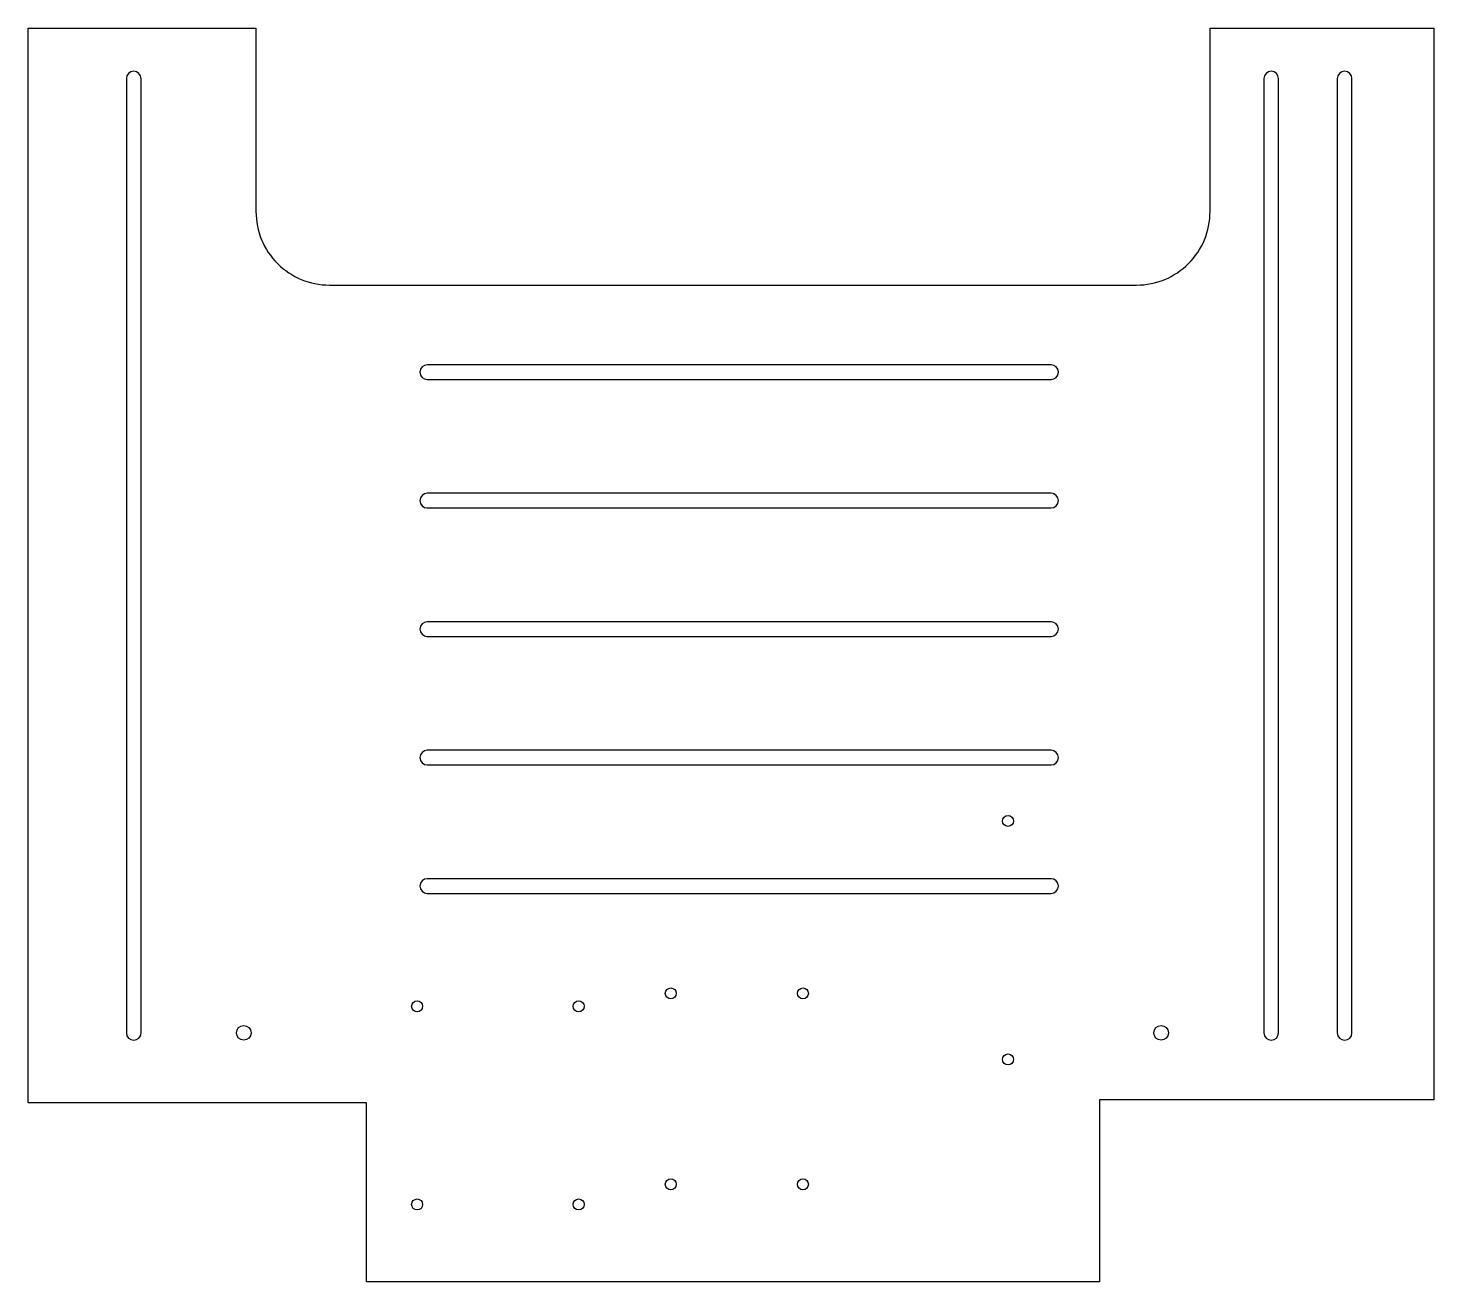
# Model space of a CAD drawing. Header units: millimetres. Extents: x -329 to 54, y 1262 to 1604.
import ezdxf

# ---------------------------------------------------------------- set-up
doc = ezdxf.new("R2010")
doc.units = ezdxf.units.MM
doc.layers.get('0').update_dxf_attribs({"linetype": 'CONTINUOUS'})

msp = doc.modelspace()

# ---------------------------------------------------------------- linework, layer by layer
for points in [[(54.33, 1603.74), (54.33, 1311.74), (-36.81, 1311.74), (-36.81, 1262.15), (-236.51, 1262.15), (-236.51, 1310.94), (-328.77, 1310.94), (-328.77, 1603.74), (-266.67, 1603.74), (-266.67, 1553.74, 0.414214), (-246.67, 1533.74), (-26.67, 1533.74, 0.414214), (-6.67, 1553.74), (-6.67, 1603.74)], [(-302, 1590), (-302, 1330, 1), (-298, 1330), (-298, 1590, 1)], [(8, 1590), (8, 1330, 1), (12, 1330), (12, 1590, 1)], [(28, 1590), (28, 1330, 1), (32, 1330), (32, 1590, 1)], [(-50, 1512), (-220, 1512, 1), (-220, 1508), (-50, 1508, 1)], [(-220, 1473), (-50, 1473, 1), (-50, 1477), (-220, 1477, 1)], [(-220, 1438), (-50, 1438, 1), (-50, 1442), (-220, 1442, 1)], [(-220, 1403), (-50, 1403, 1), (-50, 1407), (-220, 1407, 1)], [(-220, 1368), (-50, 1368, 1), (-50, 1372), (-220, 1372, 1)]]:
    msp.add_lwpolyline(points, format="xyb", close=True)
for centre, radius in [((-61.72, 1387.74), 1.5), ((-153.62, 1340.74), 1.5), ((-117.62, 1340.74), 1.5), ((-222.75, 1337.24), 1.5), ((-178.75, 1337.24), 1.5), ((-270, 1330), 2), ((-20, 1330), 2), ((-61.72, 1322.74), 1.5), ((-153.62, 1288.74), 1.5), ((-117.62, 1288.74), 1.5), ((-222.75, 1283.24), 1.5), ((-178.75, 1283.24), 1.5)]:
    msp.add_circle(centre, radius)

doc.saveas('drawing.dxf')
